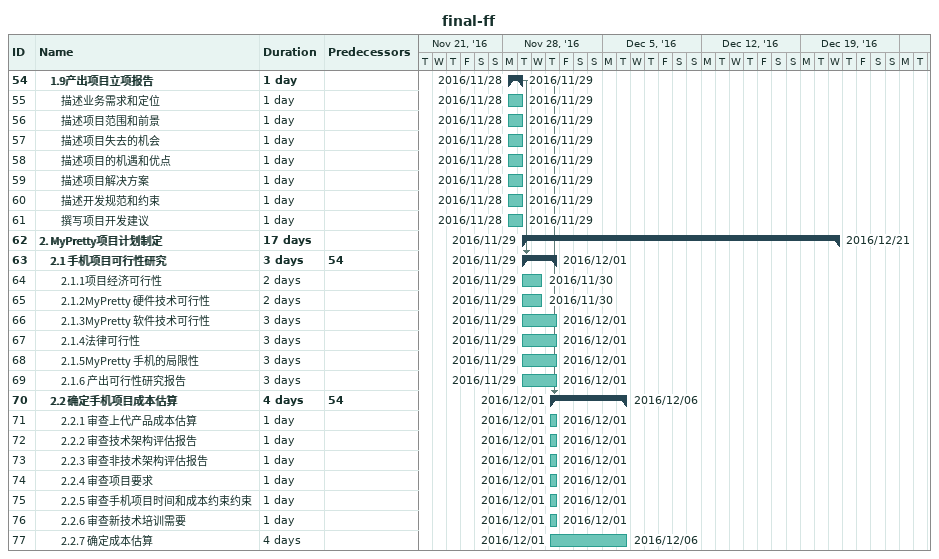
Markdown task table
final-ff

| ID | Level | Task | Duration | Start | Finish | Predecessors |
|---|---|---|---|---|---|---|
| 54 | 2 | **1.9产出项目立项报告** | 1d | 2016-11-28 | 2016-11-29 |  |
| 55 | 3 | 描述业务需求和定位 | 1d | 2016-11-28 | 2016-11-29 |  |
| 56 | 3 | 描述项目范围和前景 | 1d | 2016-11-28 | 2016-11-29 |  |
| 57 | 3 | 描述项目失去的机会 | 1d | 2016-11-28 | 2016-11-29 |  |
| 58 | 3 | 描述项目的机遇和优点 | 1d | 2016-11-28 | 2016-11-29 |  |
| 59 | 3 | 描述项目解决方案 | 1d | 2016-11-28 | 2016-11-29 |  |
| 60 | 3 | 描述开发规范和约束 | 1d | 2016-11-28 | 2016-11-29 |  |
| 61 | 3 | 撰写项目开发建议 | 1d | 2016-11-28 | 2016-11-29 |  |
| 62 | 1 | **2. MyPretty项目计划制定** | 17d | 2016-11-29 | 2016-12-21 |  |
| 63 | 2 | **2.1 手机项目可行性研究** | 3d | 2016-11-29 | 2016-12-01 | 54 |
| 64 | 3 | 2.1.1项目经济可行性 | 2d | 2016-11-29 | 2016-11-30 |  |
| 65 | 3 | 2.1.2MyPretty 硬件技术可行性 | 2d | 2016-11-29 | 2016-11-30 |  |
| 66 | 3 | 2.1.3MyPretty 软件技术可行性 | 3d | 2016-11-29 | 2016-12-01 |  |
| 67 | 3 | 2.1.4法律可行性 | 3d | 2016-11-29 | 2016-12-01 |  |
| 68 | 3 | 2.1.5MyPretty 手机的局限性 | 3d | 2016-11-29 | 2016-12-01 |  |
| 69 | 3 | 2.1.6 产出可行性研究报告 | 3d | 2016-11-29 | 2016-12-01 |  |
| 70 | 2 | **2.2 确定手机项目成本估算** | 4d | 2016-12-01 | 2016-12-06 | 54 |
| 71 | 3 | 2.2.1 审查上代产品成本估算 | 1d | 2016-12-01 | 2016-12-01 |  |
| 72 | 3 | 2.2.2 审查技术架构评估报告 | 1d | 2016-12-01 | 2016-12-01 |  |
| 73 | 3 | 2.2.3 审查非技术架构评估报告 | 1d | 2016-12-01 | 2016-12-01 |  |
| 74 | 3 | 2.2.4 审查项目要求 | 1d | 2016-12-01 | 2016-12-01 |  |
| 75 | 3 | 2.2.5 审查手机项目时间和成本约束约束 | 1d | 2016-12-01 | 2016-12-01 |  |
| 76 | 3 | 2.2.6 审查新技术培训需要 | 1d | 2016-12-01 | 2016-12-01 |  |
| 77 | 3 | 2.2.7 确定成本估算 | 4d | 2016-12-01 | 2016-12-06 |  |
